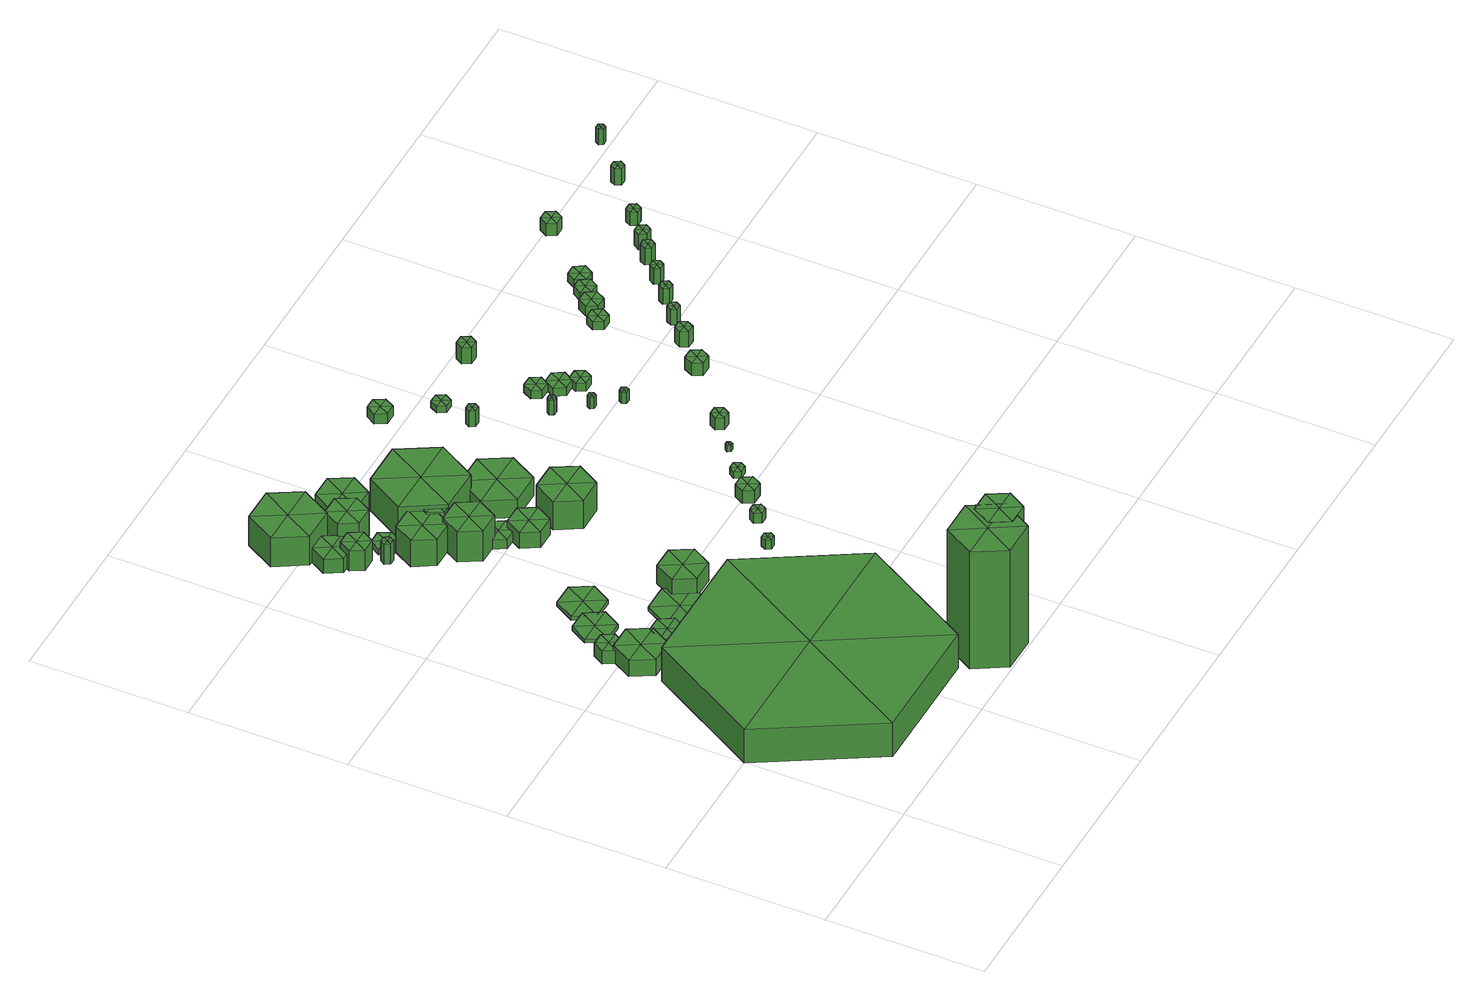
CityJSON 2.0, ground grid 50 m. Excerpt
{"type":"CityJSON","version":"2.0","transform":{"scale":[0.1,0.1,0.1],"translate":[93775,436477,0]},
"CityObjects":{
"tree1":{"type":"SolitaryVegetationObject","attributes":{"Point Count":85,"Average Intensity":0,"Average Number of Returns":3.7},"geometry":[{"type":"MultiSurface","lod":"1","boundaries":[[[0,1,2]],[[0,2,3]],[[0,3,4]],[[0,4,5]],[[0,5,6]],[[0,6,1]],[[1,7,8,2]],[[2,8,9,3]],[[3,9,10,4]],[[4,10,11,5]],[[5,11,12,6]],[[6,12,7,1]],[[13,8,7]],[[13,9,8]],[[13,10,9]],[[13,11,10]],[[13,12,11]],[[13,7,12]]]}]},
"tree2":{"type":"SolitaryVegetationObject","attributes":{"Point Count":5511,"Average Intensity":0,"Average Number of Returns":3.99},"geometry":[{"type":"MultiSurface","lod":"1","boundaries":[[[14,15,16]],[[14,16,17]],[[14,17,18]],[[14,18,19]],[[14,19,20]],[[14,20,15]],[[15,21,22,16]],[[16,22,23,17]],[[17,23,24,18]],[[18,24,25,19]],[[19,25,26,20]],[[20,26,21,15]],[[27,22,21]],[[27,23,22]],[[27,24,23]],[[27,25,24]],[[27,26,25]],[[27,21,26]]]}]},
"tree3":{"type":"SolitaryVegetationObject","attributes":{"Point Count":1804,"Average Intensity":0,"Average Number of Returns":3.88},"geometry":[{"type":"MultiSurface","lod":"1","boundaries":[[[28,29,30]],[[28,30,31]],[[28,31,32]],[[28,32,33]],[[28,33,34]],[[28,34,29]],[[29,35,36,30]],[[30,36,37,31]],[[31,37,38,32]],[[32,38,39,33]],[[33,39,40,34]],[[34,40,35,29]],[[41,36,35]],[[41,37,36]],[[41,38,37]],[[41,39,38]],[[41,40,39]],[[41,35,40]]]}]},
"tree4":{"type":"SolitaryVegetationObject","attributes":{"Point Count":22285,"Average Intensity":0,"Average Number of Returns":1.75},"geometry":[{"type":"MultiSurface","lod":"1","boundaries":[[[42,43,44]],[[42,44,45]],[[42,45,46]],[[42,46,47]],[[42,47,48]],[[42,48,43]],[[43,49,50,44]],[[44,50,51,45]],[[45,51,52,46]],[[46,52,53,47]],[[47,53,54,48]],[[48,54,49,43]],[[55,50,49]],[[55,51,50]],[[55,52,51]],[[55,53,52]],[[55,54,53]],[[55,49,54]]]}]},
"tree5":{"type":"SolitaryVegetationObject","attributes":{"Point Count":2658,"Average Intensity":0,"Average Number of Returns":3.92},"geometry":[{"type":"MultiSurface","lod":"1","boundaries":[[[56,57,58]],[[56,58,59]],[[56,59,60]],[[56,60,61]],[[56,61,62]],[[56,62,57]],[[57,63,64,58]],[[58,64,65,59]],[[59,65,66,60]],[[60,66,67,61]],[[61,67,68,62]],[[62,68,63,57]],[[69,64,63]],[[69,65,64]],[[69,66,65]],[[69,67,66]],[[69,68,67]],[[69,63,68]]]}]},
"tree6":{"type":"SolitaryVegetationObject","attributes":{"Point Count":218,"Average Intensity":0,"Average Number of Returns":2.2},"geometry":[{"type":"MultiSurface","lod":"1","boundaries":[[[70,71,72]],[[70,72,73]],[[70,73,74]],[[70,74,75]],[[70,75,76]],[[70,76,71]],[[71,77,78,72]],[[72,78,79,73]],[[73,79,80,74]],[[74,80,81,75]],[[75,81,82,76]],[[76,82,77,71]],[[83,78,77]],[[83,79,78]],[[83,80,79]],[[83,81,80]],[[83,82,81]],[[83,77,82]]]}]},
"tree7":{"type":"SolitaryVegetationObject","attributes":{"Point Count":2174,"Average Intensity":0,"Average Number of Returns":4.18},"geometry":[{"type":"MultiSurface","lod":"1","boundaries":[[[84,85,86]],[[84,86,87]],[[84,87,88]],[[84,88,89]],[[84,89,90]],[[84,90,85]],[[85,91,92,86]],[[86,92,93,87]],[[87,93,94,88]],[[88,94,95,89]],[[89,95,96,90]],[[90,96,91,85]],[[97,92,91]],[[97,93,92]],[[97,94,93]],[[97,95,94]],[[97,96,95]],[[97,91,96]]]}]},
"tree8":{"type":"SolitaryVegetationObject","attributes":{"Point Count":206,"Average Intensity":0,"Average Number of Returns":2.06},"geometry":[{"type":"MultiSurface","lod":"1","boundaries":[[[98,99,100]],[[98,100,101]],[[98,101,102]],[[98,102,103]],[[98,103,104]],[[98,104,99]],[[99,105,106,100]],[[100,106,107,101]],[[101,107,108,102]],[[102,108,109,103]],[[103,109,110,104]],[[104,110,105,99]],[[111,106,105]],[[111,107,106]],[[111,108,107]],[[111,109,108]],[[111,110,109]],[[111,105,110]]]}]},
"tree9":{"type":"SolitaryVegetationObject","attributes":{"Point Count":9827,"Average Intensity":0,"Average Number of Returns":1.78},"geometry":[{"type":"MultiSurface","lod":"1","boundaries":[[[112,113,114]],[[112,114,115]],[[112,115,116]],[[112,116,117]],[[112,117,118]],[[112,118,113]],[[113,119,120,114]],[[114,120,121,115]],[[115,121,122,116]],[[116,122,123,117]],[[117,123,124,118]],[[118,124,119,113]],[[125,120,119]],[[125,121,120]],[[125,122,121]],[[125,123,122]],[[125,124,123]],[[125,119,124]]]}]},
"tree10":{"type":"SolitaryVegetationObject","attributes":{"Point Count":254,"Average Intensity":0,"Average Number of Returns":2.3},"geometry":[{"type":"MultiSurface","lod":"1","boundaries":[[[126,127,128]],[[126,128,129]],[[126,129,130]],[[126,130,131]],[[126,131,132]],[[126,132,127]],[[127,133,134,128]],[[128,134,135,129]],[[129,135,136,130]],[[130,136,137,131]],[[131,137,138,132]],[[132,138,133,127]],[[139,134,133]],[[139,135,134]],[[139,136,135]],[[139,137,136]],[[139,138,137]],[[139,133,138]]]}]},
"tree11":{"type":"SolitaryVegetationObject","attributes":{"Point Count":772,"Average Intensity":0,"Average Number of Returns":3.84},"geometry":[{"type":"MultiSurface","lod":"1","boundaries":[[[140,141,142]],[[140,142,143]],[[140,143,144]],[[140,144,145]],[[140,145,146]],[[140,146,141]],[[141,147,148,142]],[[142,148,149,143]],[[143,149,150,144]],[[144,150,151,145]],[[145,151,152,146]],[[146,152,147,141]],[[153,148,147]],[[153,149,148]],[[153,150,149]],[[153,151,150]],[[153,152,151]],[[153,147,152]]]}]},
"tree12":{"type":"SolitaryVegetationObject","attributes":{"Point Count":1220,"Average Intensity":0,"Average Number of Returns":4.44},"geometry":[{"type":"MultiSurface","lod":"1","boundaries":[[[154,155,156]],[[154,156,157]],[[154,157,158]],[[154,158,159]],[[154,159,160]],[[154,160,155]],[[155,161,162,156]],[[156,162,163,157]],[[157,163,164,158]],[[158,164,165,159]],[[159,165,166,160]],[[160,166,161,155]],[[167,162,161]],[[167,163,162]],[[167,164,163]],[[167,165,164]],[[167,166,165]],[[167,161,166]]]}]},
"tree13":{"type":"SolitaryVegetationObject","attributes":{"Point Count":607,"Average Intensity":0,"Average Number of Returns":4.05},"geometry":[{"type":"MultiSurface","lod":"1","boundaries":[[[168,169,170]],[[168,170,171]],[[168,171,172]],[[168,172,173]],[[168,173,174]],[[168,174,169]],[[169,175,176,170]],[[170,176,177,171]],[[171,177,178,172]],[[172,178,179,173]],[[173,179,180,174]],[[174,180,175,169]],[[181,176,175]],[[181,177,176]],[[181,178,177]],[[181,179,178]],[[181,180,179]],[[181,175,180]]]}]},
"tree14":{"type":"SolitaryVegetationObject","attributes":{"Point Count":218,"Average Intensity":0,"Average Number of Returns":3.72},"geometry":[{"type":"MultiSurface","lod":"1","boundaries":[[[182,183,184]],[[182,184,185]],[[182,185,186]],[[182,186,187]],[[182,187,188]],[[182,188,183]],[[183,189,190,184]],[[184,190,191,185]],[[185,191,192,186]],[[186,192,193,187]],[[187,193,194,188]],[[188,194,189,183]],[[195,190,189]],[[195,191,190]],[[195,192,191]],[[195,193,192]],[[195,194,193]],[[195,189,194]]]}]},
"tree15":{"type":"SolitaryVegetationObject","attributes":{"Point Count":5534,"Average Intensity":0,"Average Number of Returns":1.68},"geometry":[{"type":"MultiSurface","lod":"1","boundaries":[[[196,197,198]],[[196,198,199]],[[196,199,200]],[[196,200,201]],[[196,201,202]],[[196,202,197]],[[197,203,204,198]],[[198,204,205,199]],[[199,205,206,200]],[[200,206,207,201]],[[201,207,208,202]],[[202,208,203,197]],[[209,204,203]],[[209,205,204]],[[209,206,205]],[[209,207,206]],[[209,208,207]],[[209,203,208]]]}]},
"tree16":{"type":"SolitaryVegetationObject","attributes":{"Point Count":8214,"Average Intensity":0,"Average Number of Returns":3.89},"geometry":[{"type":"MultiSurface","lod":"1","boundaries":[[[210,211,212]],[[210,212,213]],[[210,213,214]],[[210,214,215]],[[210,215,216]],[[210,216,211]],[[211,217,218,212]],[[212,218,219,213]],[[213,219,220,214]],[[214,220,221,215]],[[215,221,222,216]],[[216,222,217,211]],[[223,218,217]],[[223,219,218]],[[223,220,219]],[[223,221,220]],[[223,222,221]],[[223,217,222]]]}]},
"tree17":{"type":"SolitaryVegetationObject","attributes":{"Point Count":1676,"Average Intensity":0,"Average Number of Returns":3.91},"geometry":[{"type":"MultiSurface","lod":"1","boundaries":[[[224,225,226]],[[224,226,227]],[[224,227,228]],[[224,228,229]],[[224,229,230]],[[224,230,225]],[[225,231,232,226]],[[226,232,233,227]],[[227,233,234,228]],[[228,234,235,229]],[[229,235,236,230]],[[230,236,231,225]],[[237,232,231]],[[237,233,232]],[[237,234,233]],[[237,235,234]],[[237,236,235]],[[237,231,236]]]}]},
"tree18":{"type":"SolitaryVegetationObject","attributes":{"Point Count":4605,"Average Intensity":0,"Average Number of Returns":3.43},"geometry":[{"type":"MultiSurface","lod":"1","boundaries":[[[238,239,240]],[[238,240,241]],[[238,241,242]],[[238,242,243]],[[238,243,244]],[[238,244,239]],[[239,245,246,240]],[[240,246,247,241]],[[241,247,248,242]],[[242,248,249,243]],[[243,249,250,244]],[[244,250,245,239]],[[251,246,245]],[[251,247,246]],[[251,248,247]],[[251,249,248]],[[251,250,249]],[[251,245,250]]]}]},
"tree19":{"type":"SolitaryVegetationObject","attributes":{"Point Count":2339,"Average Intensity":0,"Average Number of Returns":4.23},"geometry":[{"type":"MultiSurface","lod":"1","boundaries":[[[252,253,254]],[[252,254,255]],[[252,255,256]],[[252,256,257]],[[252,257,258]],[[252,258,253]],[[253,259,260,254]],[[254,260,261,255]],[[255,261,262,256]],[[256,262,263,257]],[[257,263,264,258]],[[258,264,259,253]],[[265,260,259]],[[265,261,260]],[[265,262,261]],[[265,263,262]],[[265,264,263]],[[265,259,264]]]}]},
"tree20":{"type":"SolitaryVegetationObject","attributes":{"Point Count":315,"Average Intensity":0,"Average Number of Returns":3.25},"geometry":[{"type":"MultiSurface","lod":"1","boundaries":[[[266,267,268]],[[266,268,269]],[[266,269,270]],[[266,270,271]],[[266,271,272]],[[266,272,267]],[[267,273,274,268]],[[268,274,275,269]],[[269,275,276,270]],[[270,276,277,271]],[[271,277,278,272]],[[272,278,273,267]],[[279,274,273]],[[279,275,274]],[[279,276,275]],[[279,277,276]],[[279,278,277]],[[279,273,278]]]}]},
"tree21":{"type":"SolitaryVegetationObject","attributes":{"Point Count":2457,"Average Intensity":0,"Average Number of Returns":3.6},"geometry":[{"type":"MultiSurface","lod":"1","boundaries":[[[280,281,282]],[[280,282,283]],[[280,283,284]],[[280,284,285]],[[280,285,286]],[[280,286,281]],[[281,287,288,282]],[[282,288,289,283]],[[283,289,290,284]],[[284,290,291,285]],[[285,291,292,286]],[[286,292,287,281]],[[293,288,287]],[[293,289,288]],[[293,290,289]],[[293,291,290]],[[293,292,291]],[[293,287,292]]]}]},
"tree22":{"type":"SolitaryVegetationObject","attributes":{"Point Count":3279,"Average Intensity":0,"Average Number of Returns":3.9},"geometry":[{"type":"MultiSurface","lod":"1","boundaries":[[[294,295,296]],[[294,296,297]],[[294,297,298]],[[294,298,299]],[[294,299,300]],[[294,300,295]],[[295,301,302,296]],[[296,302,303,297]],[[297,303,304,298]],[[298,304,305,299]],[[299,305,306,300]],[[300,306,301,295]],[[307,302,301]],[[307,303,302]],[[307,304,303]],[[307,305,304]],[[307,306,305]],[[307,301,306]]]}]},
"tree23":{"type":"SolitaryVegetationObject","attributes":{"Point Count":455,"Average Intensity":0,"Average Number of Returns":3.24},"geometry":[{"type":"MultiSurface","lod":"1","boundaries":[[[308,309,310]],[[308,310,311]],[[308,311,312]],[[308,312,313]],[[308,313,314]],[[308,314,309]],[[309,315,316,310]],[[310,316,317,311]],[[311,317,318,312]],[[312,318,319,313]],[[313,319,320,314]],[[314,320,315,309]],[[321,316,315]],[[321,317,316]],[[321,318,317]],[[321,319,318]],[[321,320,319]],[[321,315,320]]]}]},
"tree24":{"type":"SolitaryVegetationObject","attributes":{"Point Count":807,"Average Intensity":0,"Average Number of Returns":3.63},"geometry":[{"type":"MultiSurface","lod":"1","boundaries":[[[322,323,324]],[[322,324,325]],[[322,325,326]],[[322,326,327]],[[322,327,328]],[[322,328,323]],[[323,329,330,324]],[[324,330,331,325]],[[325,331,332,326]],[[326,332,333,327]],[[327,333,334,328]],[[328,334,329,323]],[[335,330,329]],[[335,331,330]],[[335,332,331]],[[335,333,332]],[[335,334,333]],[[335,329,334]]]}]},
"tree25":{"type":"SolitaryVegetationObject","attributes":{"Point Count":1053,"Average Intensity":0,"Average Number of Returns":3.7},"geometry":[{"type":"MultiSurface","lod":"1","boundaries":[[[336,337,338]],[[336,338,339]],[[336,339,340]],[[336,340,341]],[[336,341,342]],[[336,342,337]],[[337,343,344,338]],[[338,344,345,339]],[[339,345,346,340]],[[340,346,347,341]],[[341,347,348,342]],[[342,348,343,337]],[[349,344,343]],[[349,345,344]],[[349,346,345]],[[349,347,346]],[[349,348,347]],[[349,343,348]]]}]},
"tree26":{"type":"SolitaryVegetationObject","attributes":{"Point Count":3315,"Average Intensity":0,"Average Number of Returns":4.12},"geometry":[{"type":"MultiSurface","lod":"1","boundaries":[[[350,351,352]],[[350,352,353]],[[350,353,354]],[[350,354,355]],[[350,355,356]],[[350,356,351]],[[351,357,358,352]],[[352,358,359,353]],[[353,359,360,354]],[[354,360,361,355]],[[355,361,362,356]],[[356,362,357,351]],[[363,358,357]],[[363,359,358]],[[363,360,359]],[[363,361,360]],[[363,362,361]],[[363,357,362]]]}]},
"tree27":{"type":"SolitaryVegetationObject","attributes":{"Point Count":189,"Average Intensity":0,"Average Number of Returns":3.59},"geometry":[{"type":"MultiSurface","lod":"1","boundaries":[[[364,365,366]],[[364,366,367]],[[364,367,368]],[[364,368,369]],[[364,369,370]],[[364,370,365]],[[365,371,372,366]],[[366,372,373,367]],[[367,373,374,368]],[[368,374,375,369]],[[369,375,376,370]],[[370,376,371,365]],[[377,372,371]],[[377,373,372]],[[377,374,373]],[[377,375,374]],[[377,376,375]],[[377,371,376]]]}]},
"tree28":{"type":"SolitaryVegetationObject","attributes":{"Point Count":2096,"Average Intensity":0,"Average Number of Returns":3.47},"geometry":[{"type":"MultiSurface","lod":"1","boundaries":[[[378,379,380]],[[378,380,381]],[[378,381,382]],[[378,382,383]],[[378,383,384]],[[378,384,379]],[[379,385,386,380]],[[380,386,387,381]],[[381,387,388,382]],[[382,388,389,383]],[[383,389,390,384]],[[384,390,385,379]],[[391,386,385]],[[391,387,386]],[[391,388,387]],[[391,389,388]],[[391,390,389]],[[391,385,390]]]}]},
"tree29":{"type":"SolitaryVegetationObject","attributes":{"Point Count":6569,"Average Intensity":0,"Average Number of Returns":3.47},"geometry":[{"type":"MultiSurface","lod":"1","boundaries":[[[392,393,394]],[[392,394,395]],[[392,395,396]],[[392,396,397]],[[392,397,398]],[[392,398,393]],[[393,399,400,394]],[[394,400,401,395]],[[395,401,402,396]],[[396,402,403,397]],[[397,403,404,398]],[[398,404,399,393]],[[405,400,399]],[[405,401,400]],[[405,402,401]],[[405,403,402]],[[405,404,403]],[[405,399,404]]]}]},
"tree30":{"type":"SolitaryVegetationObject","attributes":{"Point Count":308,"Average Intensity":0,"Average Number of Returns":3.4},"geometry":[{"type":"MultiSurface","lod":"1","boundaries":[[[406,407,408]],[[406,408,409]],[[406,409,410]],[[406,410,411]],[[406,411,412]],[[406,412,407]],[[407,413,414,408]],[[408,414,415,409]],[[409,415,416,410]],[[410,416,417,411]],[[411,417,418,412]],[[412,418,413,407]],[[419,414,413]],[[419,415,414]],[[419,416,415]],[[419,417,416]],[[419,418,417]],[[419,413,418]]]}]},
"tree31":{"type":"SolitaryVegetationObject","attributes":{"Point Count":9316,"Average Intensity":0,"Average Number of Returns":3.6},"geometry":[{"type":"MultiSurface","lod":"1","boundaries":[[[420,421,422]],[[420,422,423]],[[420,423,424]],[[420,424,425]],[[420,425,426]],[[420,426,421]],[[421,427,428,422]],[[422,428,429,423]],[[423,429,430,424]],[[424,430,431,425]],[[425,431,432,426]],[[426,432,427,421]],[[433,428,427]],[[433,429,428]],[[433,430,429]],[[433,431,430]],[[433,432,431]],[[433,427,432]]]}]},
"tree32":{"type":"SolitaryVegetationObject","attributes":{"Point Count":4013,"Average Intensity":0,"Average Number of Returns":3.54},"geometry":[{"type":"MultiSurface","lod":"1","boundaries":[[[434,435,436]],[[434,436,437]],[[434,437,438]],[[434,438,439]],[[434,439,440]],[[434,440,435]],[[435,441,442,436]],[[436,442,443,437]],[[437,443,444,438]],[[438,444,445,439]],[[439,445,446,440]],[[440,446,441,435]],[[447,442,441]],[[447,443,442]],[[447,444,443]],[[447,445,444]],[[447,446,445]],[[447,441,446]]]}]},
"tree33":{"type":"SolitaryVegetationObject","attributes":{"Point Count":510,"Average Intensity":0,"Average Number of Returns":3.15},"geometry":[{"type":"MultiSurface","lod":"1","boundaries":[[[448,449,450]],[[448,450,451]],[[448,451,452]],[[448,452,453]],[[448,453,454]],[[448,454,449]],[[449,455,456,450]],[[450,456,457,451]],[[451,457,458,452]],[[452,458,459,453]],[[453,459,460,454]],[[454,460,455,449]],[[461,456,455]],[[461,457,456]],[[461,458,457]],[[461,459,458]],[[461,460,459]],[[461,455,460]]]}]},
"tree34":{"type":"SolitaryVegetationObject","attributes":{"Point Count":1464,"Average Intensity":0,"Average Number of Returns":3.76},"geometry":[{"type":"MultiSurface","lod":"1","boundaries":[[[462,463,464]],[[462,464,465]],[[462,465,466]],[[462,466,467]],[[462,467,468]],[[462,468,463]],[[463,469,470,464]],[[464,470,471,465]],[[465,471,472,466]],[[466,472,473,467]],[[467,473,474,468]],[[468,474,469,463]],[[475,470,469]],[[475,471,470]],[[475,472,471]],[[475,473,472]],[[475,474,473]],[[475,469,474]]]}]},
"tree35":{"type":"SolitaryVegetationObject","attributes":{"Point Count":539,"Average Intensity":0,"Average Number of Returns":3.39},"geometry":[{"type":"MultiSurface","lod":"1","boundaries":[[[476,477,478]],[[476,478,479]],[[476,479,480]],[[476,480,481]],[[476,481,482]],[[476,482,477]],[[477,483,484,478]],[[478,484,485,479]],[[479,485,486,480]],[[480,486,487,481]],[[481,487,488,482]],[[482,488,483,477]],[[489,484,483]],[[489,485,484]],[[489,486,485]],[[489,487,486]],[[489,488,487]],[[489,483,488]]]}]},
"tree36":{"type":"SolitaryVegetationObject","attributes":{"Point Count":164,"Average Intensity":0,"Average Number of Returns":1.69},"geometry":[{"type":"MultiSurface","lod":"1","boundaries":[[[490,491,492]],[[490,492,493]],[[490,493,494]],[[490,494,495]],[[490,495,496]],[[490,496,491]],[[491,497,498,492]],[[492,498,499,493]],[[493,499,500,494]],[[494,500,501,495]],[[495,501,502,496]],[[496,502,497,491]],[[503,498,497]],[[503,499,498]],[[503,500,499]],[[503,501,500]],[[503,502,501]],[[503,497,502]]]}]},
"tree37":{"type":"SolitaryVegetationObject","attributes":{"Point Count":183,"Average Intensity":0,"Average Number of Returns":4.05},"geometry":[{"type":"MultiSurface","lod":"1","boundaries":[[[504,505,506]],[[504,506,507]],[[504,507,508]],[[504,508,509]],[[504,509,510]],[[504,510,505]],[[505,511,512,506]],[[506,512,513,507]],[[507,513,514,508]],[[508,514,515,509]],[[509,515,516,510]],[[510,516,511,505]],[[517,512,511]],[[517,513,512]],[[517,514,513]],[[517,515,514]],[[517,516,515]],[[517,511,516]]]}]},
"tree38":{"type":"SolitaryVegetationObject","attributes":{"Point Count":120,"Average Intensity":0,"Average Number of Returns":2.96},"geometry":[{"type":"MultiSurface","lod":"1","boundaries":[[[518,519,520]],[[518,520,521]],[[518,521,522]],[[518,522,523]],[[518,523,524]],[[518,524,519]],[[519,525,526,520]],[[520,526,527,521]],[[521,527,528,522]],[[522,528,529,523]],[[523,529,530,524]],[[524,530,525,519]],[[531,526,525]],[[531,527,526]],[[531,528,527]],[[531,529,528]],[[531,530,529]],[[531,525,530]]]}]},
"tree39":{"type":"SolitaryVegetationObject","attributes":{"Point Count":138,"Average Intensity":0,"Average Number of Returns":1.6},"geometry":[{"type":"MultiSurface","lod":"1","boundaries":[[[532,533,534]],[[532,534,535]],[[532,535,536]],[[532,536,537]],[[532,537,538]],[[532,538,533]],[[533,539,540,534]],[[534,540,541,535]],[[535,541,542,536]],[[536,542,543,537]],[[537,543,544,538]],[[538,544,539,533]],[[545,540,539]],[[545,541,540]],[[545,542,541]],[[545,543,542]],[[545,544,543]],[[545,539,544]]]}]},
"tree40":{"type":"SolitaryVegetationObject","attributes":{"Point Count":81,"Average Intensity":0,"Average Number of Returns":3.85},"geometry":[{"type":"MultiSurface","lod":"1","boundaries":[[[546,547,548]],[[546,548,549]],[[546,549,550]],[[546,550,551]],[[546,551,552]],[[546,552,547]],[[547,553,554,548]],[[548,554,555,549]],[[549,555,556,550]],[[550,556,557,551]],[[551,557,558,552]],[[552,558,553,547]],[[559,554,553]],[[559,555,554]],[[559,556,555]],[[559,557,556]],[[559,558,557]],[[559,553,558]]]}]},
"tree41":{"type":"SolitaryVegetationObject","attributes":{"Point Count":1131,"Average Intensity":0,"Average Number of Returns":4},"geometry":[{"type":"MultiSurface","lod":"1","boundaries":[[[560,561,562]],[[560,562,563]],[[560,563,564]],[[560,564,565]],[[560,565,566]],[[560,566,561]],[[561,567,568,562]],[[562,568,569,563]],[[563,569,570,564]],[[564,570,571,565]],[[565,571,572,566]],[[566,572,567,561]],[[573,568,567]],[[573,569,568]],[[573,570,569]],[[573,571,570]],[[573,572,571]],[[573,567,572]]]}]},
"tree42":{"type":"SolitaryVegetationObject","attributes":{"Point Count":144,"Average Intensity":0,"Average Number of Returns":3.49},"geometry":[{"type":"MultiSurface","lod":"1","boundaries":[[[574,575,576]],[[574,576,577]],[[574,577,578]],[[574,578,579]],[[574,579,580]],[[574,580,575]],[[575,581,582,576]],[[576,582,583,577]],[[577,583,584,578]],[[578,584,585,579]],[[579,585,586,580]],[[580,586,581,575]],[[587,582,581]],[[587,583,582]],[[587,584,583]],[[587,585,584]],[[587,586,585]],[[587,581,586]]]}]},
"tree43":{"type":"SolitaryVegetationObject","attributes":{"Point Count":113,"Average Intensity":0,"Average Number of Returns":1.5},"geometry":[{"type":"MultiSurface","lod":"1","boundaries":[[[588,589,590]],[[588,590,591]],[[588,591,592]],[[588,592,593]],[[588,593,594]],[[588,594,589]],[[589,595,596,590]],[[590,596,597,591]],[[591,597,598,592]],[[592,598,599,593]],[[593,599,600,594]],[[594,600,595,589]],[[601,596,595]],[[601,597,596]],[[601,598,597]],[[601,599,598]],[[601,600,599]],[[601,595,600]]]}]},
"tree44":{"type":"SolitaryVegetationObject","attributes":{"Point Count":232,"Average Intensity":0,"Average Number of Returns":3.31},"geometry":[{"type":"MultiSurface","lod":"1","boundaries":[[[602,603,604]],[[602,604,605]],[[602,605,606]],[[602,606,607]],[[602,607,608]],[[602,608,603]],[[603,609,610,604]],[[604,610,611,605]],[[605,611,612,606]],[[606,612,613,607]],[[607,613,614,608]],[[608,614,609,603]],[[615,610,609]],[[615,611,610]],[[615,612,611]],[[615,613,612]],[[615,614,613]],[[615,609,614]]]}]},
"tree45":{"type":"SolitaryVegetationObject","attributes":{"Point Count":139,"Average Intensity":0,"Average Number of Returns":1.6},"geometry":[{"type":"MultiSurface","lod":"1","boundaries":[[[616,617,618]],[[616,618,619]],[[616,619,620]],[[616,620,621]],[[616,621,622]],[[616,622,617]],[[617,623,624,618]],[[618,624,625,619]],[[619,625,626,620]],[[620,626,627,621]],[[621,627,628,622]],[[622,628,623,617]],[[629,624,623]],[[629,625,624]],[[629,626,625]],[[629,627,626]],[[629,628,627]],[[629,623,628]]]}]},
"tree46":{"type":"SolitaryVegetationObject","attributes":{"Point Count":128,"Average Intensity":0,"Average Number of Returns":1.74},"geometry":[{"type":"MultiSurface","lod":"1","boundaries":[[[630,631,632]],[[630,632,633]],[[630,633,634]],[[630,634,635]],[[630,635,636]],[[630,636,631]],[[631,637,638,632]],[[632,638,639,633]],[[633,639,640,634]],[[634,640,641,635]],[[635,641,642,636]],[[636,642,637,631]],[[643,638,637]],[[643,639,638]],[[643,640,639]],[[643,641,640]],[[643,642,641]],[[643,637,642]]]}]},
"tree47":{"type":"SolitaryVegetationObject","attributes":{"Point Count":183,"Average Intensity":0,"Average Number of Returns":1.64},"geometry":[{"type":"MultiSurface","lod":"1","boundaries":[[[644,645,646]],[[644,646,647]],[[644,647,648]],[[644,648,649]],[[644,649,650]],[[644,650,645]],[[645,651,652,646]],[[646,652,653,647]],[[647,653,654,648]],[[648,654,655,649]],[[649,655,656,650]],[[650,656,651,645]],[[657,652,651]],[[657,653,652]],[[657,654,653]],[[657,655,654]],[[657,656,655]],[[657,651,656]]]}]},
"tree48":{"type":"SolitaryVegetationObject","attributes":{"Point Count":1126,"Average Intensity":0,"Average Number of Returns":3.92},"geometry":[{"type":"MultiSurface","lod":"1","boundaries":[[[658,659,660]],[[658,660,661]],[[658,661,662]],[[658,662,663]],[[658,663,664]],[[658,664,659]],[[659,665,666,660]],[[660,666,667,661]],[[661,667,668,662]],[[662,668,669,663]],[[663,669,670,664]],[[664,670,665,659]],[[671,666,665]],[[671,667,666]],[[671,668,667]],[[671,669,668]],[[671,670,669]],[[671,665,670]]]}]},
"tree49":{"type":"SolitaryVegetationObject","attributes":{"Point Count":660,"Average Intensity":0,"Average Number of Returns":3.65},"geometry":[{"type":"MultiSurface","lod":"1","boundaries":[[[672,673,674]],[[672,674,675]],[[672,675,676]],[[672,676,677]],[[672,677,678]],[[672,678,673]],[[673,679,680,674]],[[674,680,681,675]],[[675,681,682,676]],[[676,682,683,677]],[[677,683,684,678]],[[678,684,679,673]],[[685,680,679]],[[685,681,680]],[[685,682,681]],[[685,683,682]],[[685,684,683]],[[685,679,684]]]}]},
"tree50":{"type":"SolitaryVegetationObject","attributes":{"Point Count":141,"Average Intensity":0,"Average Number of Returns":2.04},"geometry":[{"type":"MultiSurface","lod":"1","boundaries":[[[686,687,688]],[[686,688,689]],[[686,689,690]],[[686,690,691]],[[686,691,692]],[[686,692,687]],[[687,693,694,688]],[[688,694,695,689]],[[689,695,696,690]],[[690,696,697,691]],[[691,697,698,692]],[[692,698,693,687]],[[699,694,693]],[[699,695,694]],[[699,696,695]],[[699,697,696]],[[699,698,697]],[[699,693,698]]]}]},
"tree51":{"type":"SolitaryVegetationObject","attributes":{"Point Count":658,"Average Intensity":0,"Average Number of Returns":3.66},"geometry":[{"type":"MultiSurface","lod":"1","boundaries":[[[700,701,702]],[[700,702,703]],[[700,703,704]],[[700,704,705]],[[700,705,706]],[[700,706,701]],[[701,707,708,702]],[[702,708,709,703]],[[703,709,710,704]],[[704,710,711,705]],[[705,711,712,706]],[[706,712,707,701]],[[713,708,707]],[[713,709,708]],[[713,710,709]],[[713,711,710]],[[713,712,711]],[[713,707,712]]]}]},
"tree52":{"type":"SolitaryVegetationObject","attributes":{"Point Count":149,"Average Intensity":0,"Average Number of Returns":2.07},"geometry":[{"type":"MultiSurface","lod":"1","boundaries":[[[714,715,716]],[[714,716,717]],[[714,717,718]],[[714,718,719]],[[714,719,720]],[[714,720,715]],[[715,721,722,716]],[[716,722,723,717]],[[717,723,724,718]],[[718,724,725,719]],[[719,725,726,720]],[[720,726,721,715]],[[727,722,721]],[[727,723,722]],[[727,724,723]],[[727,725,724]],[[727,726,725]],[[727,721,726]]]}]},
"tree53":{"type":"SolitaryVegetationObject","attributes":{"Point Count":106,"Average Intensity":0,"Average Number of Returns":1.8},"geometry":[{"type":"MultiSurface","lod":"1","boundaries":[[[728,729,730]],[[728,730,731]],[[728,731,732]],[[728,732,733]],[[728,733,734]],[[728,734,729]],[[729,735,736,730]],[[730,736,737,731]],[[731,737,738,732]],[[732,738,739,733]],[[733,739,740,734]],[[734,740,735,729]],[[741,736,735]],[[741,737,736]],[[741,738,737]],[[741,739,738]],[[741,740,739]],[[741,735,740]]]}]},
"tree54":{"type":"SolitaryVegetationObject","attributes":{"Point Count":532,"Average Intensity":0,"Average Number of Returns":3.64},"geometry":[{"type":"MultiSurface","lod":"1","boundaries":[[[742,743,744]],[[742,744,745]],[[742,745,746]],[[742,746,747]],[[742,747,748]],[[742,748,743]],[[743,749,750,744]],[[744,750,751,745]],[[745,751,752,746]],[[746,752,753,747]],[[747,753,754,748]],[[748,754,749,743]],[[755,750,749]],[[755,751,750]],[[755,752,751]],[[755,753,752]],[[755,754,753]],[[755,749,754]]]}]},
"tree55":{"type":"SolitaryVegetationObject","attributes":{"Point Count":117,"Average Intensity":0,"Average Number of Returns":1.76},"geometry":[{"type":"MultiSurface","lod":"1","boundaries":[[[756,757,758]],[[756,758,759]],[[756,759,760]],[[756,760,761]],[[756,761,762]],[[756,762,757]],[[757,763,764,758]],[[758,764,765,759]],[[759,765,766,760]],[[760,766,767,761]],[[761,767,768,762]],[[762,768,763,757]],[[769,764,763]],[[769,765,764]],[[769,766,765]],[[769,767,766]],[[769,768,767]],[[769,763,768]]]}]},
"tree56":{"type":"SolitaryVegetationObject","attributes":{"Point Count":395,"Average Intensity":0,"Average Number of Returns":3.79},"geometry":[{"type":"MultiSurface","lod":"1","boundaries":[[[770,771,772]],[[770,772,773]],[[770,773,774]],[[770,774,775]],[[770,775,776]],[[770,776,771]],[[771,777,778,772]],[[772,778,779,773]],[[773,779,780,774]],[[774,780,781,775]],[[775,781,782,776]],[[776,782,777,771]],[[783,778,777]],[[783,779,778]],[[783,780,779]],[[783,781,780]],[[783,782,781]],[[783,777,782]]]}]},
"tree57":{"type":"SolitaryVegetationObject","attributes":{"Point Count":253,"Average Intensity":0,"Average Number of Returns":3.93},"geometry":[{"type":"MultiSurface","lod":"1","boundaries":[[[784,785,786]],[[784,786,787]],[[784,787,788]],[[784,788,789]],[[784,789,790]],[[784,790,785]],[[785,791,792,786]],[[786,792,793,787]],[[787,793,794,788]],[[788,794,795,789]],[[789,795,796,790]],[[790,796,791,785]],[[797,792,791]],[[797,793,792]],[[797,794,793]],[[797,795,794]],[[797,796,795]],[[797,791,796]]]}]},
"tree58":{"type":"SolitaryVegetationObject","attributes":{"Point Count":285,"Average Intensity":0,"Average Number of Returns":4.12},"geometry":[{"type":"MultiSurface","lod":"1","boundaries":[[[798,799,800]],[[798,800,801]],[[798,801,802]],[[798,802,803]],[[798,803,804]],[[798,804,799]],[[799,805,806,800]],[[800,806,807,801]],[[801,807,808,802]],[[802,808,809,803]],[[803,809,810,804]],[[804,810,805,799]],[[811,806,805]],[[811,807,806]],[[811,808,807]],[[811,809,808]],[[811,810,809]],[[811,805,810]]]}]},
"tree59":{"type":"SolitaryVegetationObject","attributes":{"Point Count":346,"Average Intensity":0,"Average Number of Returns":3.49},"geometry":[{"type":"MultiSurface","lod":"1","boundaries":[[[812,813,814]],[[812,814,815]],[[812,815,816]],[[812,816,817]],[[812,817,818]],[[812,818,813]],[[813,819,820,814]],[[814,820,821,815]],[[815,821,822,816]],[[816,822,823,817]],[[817,823,824,818]],[[818,824,819,813]],[[825,820,819]],[[825,821,820]],[[825,822,821]],[[825,823,822]],[[825,824,823]],[[825,819,824]]]}]},
"tree60":{"type":"SolitaryVegetationObject","attributes":{"Point Count":293,"Average Intensity":0,"Average Number of Returns":3.97},"geometry":[{"type":"MultiSurface","lod":"1","boundaries":[[[826,827,828]],[[826,828,829]],[[826,829,830]],[[826,830,831]],[[826,831,832]],[[826,832,827]],[[827,833,834,828]],[[828,834,835,829]],[[829,835,836,830]],[[830,836,837,831]],[[831,837,838,832]],[[832,838,833,827]],[[839,834,833]],[[839,835,834]],[[839,836,835]],[[839,837,836]],[[839,838,837]],[[839,833,838]]]}]},
"tree61":{"type":"SolitaryVegetationObject","attributes":{"Point Count":428,"Average Intensity":0,"Average Number of Returns":4.29},"geometry":[{"type":"MultiSurface","lod":"1","boundaries":[[[840,841,842]],[[840,842,843]],[[840,843,844]],[[840,844,845]],[[840,845,846]],[[840,846,841]],[[841,847,848,842]],[[842,848,849,843]],[[843,849,850,844]],[[844,850,851,845]],[[845,851,852,846]],[[846,852,847,841]],[[853,848,847]],[[853,849,848]],[[853,850,849]],[[853,851,850]],[[853,852,851]],[[853,847,852]]]}]},
"tree62":{"type":"SolitaryVegetationObject","attributes":{"Point Count":192,"Average Intensity":0,"Average Number of Returns":3.76},"geometry":[{"type":"MultiSurface","lod":"1","boundaries":[[[854,855,856]],[[854,856,857]],[[854,857,858]],[[854,858,859]],[[854,859,860]],[[854,860,855]],[[855,861,862,856]],[[856,862,863,857]],[[857,863,864,858]],[[858,864,865,859]],[[859,865,866,860]],[[860,866,861,855]],[[867,862,861]],[[867,863,862]],[[867,864,863]],[[867,865,864]],[[867,866,865]],[[867,861,866]]]}]}
},
"vertices":[
[257,650,0],[245,650,0],[251,660,0],[263,660,0],[269,650,0],[263,639,0],[251,639,0],[245,650,18],[251,660,18],[263,660,18],[269,650,18],[263,639,18],[251,639,18],[257,650,18],
[265,955,0],[187,955,0],[226,1022,0],[304,1022,0],[343,955,0],[304,888,0],[226,888,0],[187,955,60],[226,1022,60],[304,1022,60],[343,955,60],[304,888,60],[226,888,60],[265,955,60],
[243,1045,0],[203,1045,0],[223,1080,0],[264,1080,0],[284,1045,0],[264,1010,0],[223,1010,0],[203,1045,49],[223,1080,49],[264,1080,49],[284,1045,49],[264,1010,49],[223,1010,49],[243,1045,49],
[420,500,0],[1,500,0],[211,863,0],[630,863,0],[839,500,0],[630,137,0],[211,137,0],[1,500,126],[211,863,126],[630,863,126],[839,500,126],[630,137,126],[211,137,126],[420,500,126],
[358,918,0],[309,918,0],[334,961,0],[383,961,0],[408,918,0],[383,876,0],[334,876,0],[309,918,60],[334,961,60],[383,961,60],[408,918,60],[383,876,60],[334,876,60],[358,918,60],
[326,1129,0],[261,1129,0],[294,1185,0],[359,1185,0],[392,1129,0],[359,1072,0],[294,1072,0],[261,1129,14],[294,1185,14],[359,1185,14],[392,1129,14],[359,1072,14],[294,1072,14],[326,1129,14],
[534,557,0],[500,557,0],[517,587,0],[551,587,0],[568,557,0],[551,528,0],[517,528,0],[500,557,61],[517,587,61],[551,587,61],[568,557,61],[551,528,61],[517,528,61],[534,557,61],
[404,1206,0],[331,1206,0],[368,1269,0],[440,1269,0],[477,1206,0],[440,1143,0],[368,1143,0],[331,1206,14],[368,1269,14],[440,1269,14],[477,1206,14],[440,1143,14],[368,1143,14],[404,1206,14],
[756,106,0],[641,106,0],[698,206,0],[813,206,0],[871,106,0],[813,7,0],[698,7,0],[641,106,439],[698,206,439],[813,206,439],[871,106,439],[813,7,439],[698,7,439],[756,106,439],
[509,953,0],[420,953,0],[464,1030,0],[553,1030,0],[597,953,0],[553,876,0],[464,876,0],[420,953,13],[464,1030,13],[553,1030,13],[597,953,13],[553,876,13],[464,876,13],[509,953,13],
[608,632,0],[584,632,0],[596,653,0],[621,653,0],[633,632,0],[621,610,0],[596,610,0],[584,632,44],[596,653,44],[621,653,44],[633,632,44],[621,610,44],[596,610,44],[608,632,44],
[260,1922,0],[202,1922,0],[231,1972,0],[289,1972,0],[318,1922,0],[289,1871,0],[231,1871,0],[202,1922,53],[231,1972,53],[289,1972,53],[318,1922,53],[289,1871,53],[231,1871,53],[260,1922,53],
[289,1860,0],[243,1860,0],[266,1900,0],[312,1900,0],[335,1860,0],[312,1821,0],[266,1821,0],[243,1860,75],[266,1900,75],[312,1900,75],[335,1860,75],[312,1821,75],[266,1821,75],[289,1860,75],
[331,1784,0],[313,1784,0],[322,1800,0],[340,1800,0],[349,1784,0],[340,1768,0],[322,1768,0],[313,1784,75],[322,1800,75],[340,1800,75],[349,1784,75],[340,1768,75],[322,1768,75],[331,1784,75],
[846,115,0],[777,115,0],[811,176,0],[881,176,0],[916,115,0],[881,55,0],[811,55,0],[777,115,440],[811,176,440],[881,176,440],[916,115,440],[881,55,440],[811,55,440],[846,115,440],
[272,2067,0],[162,2067,0],[217,2163,0],[328,2163,0],[383,2067,0],[328,1971,0],[217,1971,0],[162,2067,108],[217,2163,108],[328,2163,108],[383,2067,108],[328,1971,108],[217,1971,108],[272,2067,108],
[691,703,0],[653,703,0],[672,736,0],[710,736,0],[729,703,0],[710,670,0],[672,670,0],[653,703,44],[672,736,44],[710,736,44],[729,703,44],[710,670,44],[672,670,44],[691,703,44],
[616,995,0],[543,995,0],[579,1059,0],[653,1059,0],[689,995,0],[653,932,0],[579,932,0],[543,995,67],[579,1059,67],[653,1059,67],[689,995,67],[653,932,67],[579,932,67],[616,995,67],
[410,1712,0],[336,1712,0],[373,1777,0],[447,1777,0],[485,1712,0],[447,1648,0],[373,1648,0],[336,1712,99],[373,1777,99],[447,1777,99],[485,1712,99],[447,1648,99],[373,1648,99],[410,1712,99],
[382,1815,0],[341,1815,0],[362,1850,0],[403,1850,0],[423,1815,0],[403,1779,0],[362,1779,0],[341,1815,22],[362,1850,22],[403,1850,22],[423,1815,22],[403,1779,22],[362,1779,22],[382,1815,22],
[370,1930,0],[308,1930,0],[339,1985,0],[402,1985,0],[433,1930,0],[402,1876,0],[339,1876,0],[308,1930,98],[339,1985,98],[402,1985,98],[433,1930,98],[402,1876,98],[339,1876,98],[370,1930,98],
[485,1604,0],[412,1604,0],[448,1667,0],[521,1667,0],[558,1604,0],[521,1540,0],[448,1540,0],[412,1604,113],[448,1667,113],[521,1667,113],[558,1604,113],[521,1540,113],[448,1540,113],[485,1604,113],
[773,781,0],[749,781,0],[761,802,0],[785,802,0],[797,781,0],[785,760,0],[761,760,0],[749,781,27],[761,802,27],[785,802,27],[797,781,27],[785,760,27],[761,760,27],[773,781,27],
[549,1542,0],[503,1542,0],[526,1582,0],[572,1582,0],[595,1542,0],[572,1502,0],[526,1502,0],[503,1542,35],[526,1582,35],[572,1582,35],[595,1542,35],[572,1502,35],[526,1502,35],[549,1542,35],
[508,1722,0],[456,1722,0],[482,1766,0],[534,1766,0],[560,1722,0],[534,1677,0],[482,1677,0],[456,1722,105],[482,1766,105],[534,1766,105],[560,1722,105],[534,1677,105],[482,1677,105],[508,1722,105],
[603,1473,0],[541,1473,0],[572,1526,0],[633,1526,0],[664,1473,0],[633,1420,0],[572,1420,0],[541,1473,58],[572,1526,58],[633,1526,58],[664,1473,58],[633,1420,58],[572,1420,58],[603,1473,58],
[541,1701,0],[518,1701,0],[529,1721,0],[552,1721,0],[564,1701,0],[552,1681,0],[529,1681,0],[518,1701,59],[529,1721,59],[552,1721,59],[564,1701,59],[552,1681,59],[529,1681,59],[541,1701,59],
[458,1988,0],[383,1988,0],[420,2054,0],[496,2054,0],[534,1988,0],[496,1923,0],[420,1923,0],[383,1988,72],[420,2054,72],[496,2054,72],[534,1988,72],[496,1923,72],[420,1923,72],[458,1988,72],
[572,1797,0],[429,1797,0],[501,1921,0],[643,1921,0],[714,1797,0],[643,1674,0],[501,1674,0],[429,1797,118],[501,1921,118],[643,1921,118],[714,1797,118],[643,1674,118],[501,1674,118],[572,1797,118],
[862,849,0],[843,849,0],[852,865,0],[871,865,0],[880,849,0],[871,833,0],[852,833,0],[843,849,34],[852,865,34],[871,865,34],[880,849,34],[871,833,34],[852,833,34],[862,849,34],
[740,1421,0],[654,1421,0],[697,1495,0],[782,1495,0],[825,1421,0],[782,1347,0],[697,1347,0],[654,1421,106],[697,1495,106],[782,1495,106],[825,1421,106],[782,1347,106],[697,1347,106],[740,1421,106],
[709,1625,0],[606,1625,0],[658,1714,0],[761,1714,0],[812,1625,0],[761,1535,0],[658,1535,0],[606,1625,68],[658,1714,68],[761,1714,68],[812,1625,68],[761,1535,68],[658,1535,68],[709,1625,68],
[952,926,0],[929,926,0],[940,945,0],[963,945,0],[974,926,0],[963,906,0],[940,906,0],[929,926,37],[940,945,37],[963,945,37],[974,926,37],[963,906,37],[940,906,37],[952,926,37],
[1026,994,0],[991,994,0],[1008,1024,0],[1043,1024,0],[1060,994,0],[1043,963,0],[1008,963,0],[991,994,46],[1008,1024,46],[1043,1024,46],[1060,994,46],[1043,963,46],[1008,963,46],[1026,994,46],
[1099,1061,0],[1076,1061,0],[1087,1080,0],[1110,1080,0],[1121,1061,0],[1110,1042,0],[1087,1042,0],[1076,1061,25],[1087,1080,25],[1110,1080,25],[1121,1061,25],[1110,1042,25],[1087,1042,25],[1099,1061,25],
[874,2073,0],[837,2073,0],[856,2105,0],[892,2105,0],[910,2073,0],[892,2041,0],[856,2041,0],[837,2073,36],[856,2105,36],[892,2105,36],[910,2073,36],[892,2041,36],[856,2041,36],[874,2073,36],
[962,1827,0],[944,1827,0],[953,1843,0],[972,1843,0],[981,1827,0],[972,1811,0],[953,1811,0],[944,1827,59],[953,1843,59],[972,1843,59],[981,1827,59],[972,1811,59],[953,1811,59],[962,1827,59],
[1180,1128,0],[1169,1128,0],[1175,1137,0],[1185,1137,0],[1190,1128,0],[1185,1119,0],[1175,1119,0],[1169,1128,23],[1175,1137,23],[1185,1137,23],[1190,1128,23],[1185,1119,23],[1175,1119,23],[1180,1128,23],
[985,1936,0],[957,1936,0],[971,1961,0],[1000,1961,0],[1014,1936,0],[1000,1912,0],[971,1912,0],[957,1936,24],[971,1961,24],[1000,1961,24],[1014,1936,24],[1000,1912,24],[971,1912,24],[985,1936,24],
[1103,1647,0],[1089,1647,0],[1096,1658,0],[1110,1658,0],[1117,1647,0],[1110,1635,0],[1096,1635,0],[1089,1647,54],[1096,1658,54],[1110,1658,54],[1117,1647,54],[1110,1635,54],[1096,1635,54],[1103,1647,54],
[1264,1199,0],[1237,1199,0],[1251,1222,0],[1277,1222,0],[1290,1199,0],[1277,1176,0],[1251,1176,0],[1237,1199,44],[1251,1222,44],[1277,1222,44],[1290,1199,44],[1277,1176,44],[1251,1176,44],[1264,1199,44],
[1175,1557,0],[1162,1557,0],[1169,1568,0],[1182,1568,0],[1188,1557,0],[1182,1546,0],[1169,1546,0],[1162,1557,41],[1169,1568,41],[1182,1568,41],[1188,1557,41],[1182,1546,41],[1169,1546,41],[1175,1557,41],
[1161,1725,0],[1127,1725,0],[1144,1754,0],[1177,1754,0],[1194,1725,0],[1177,1696,0],[1144,1696,0],[1127,1725,30],[1144,1754,30],[1177,1754,30],[1194,1725,30],[1177,1696,30],[1144,1696,30],[1161,1725,30],
[1237,1485,0],[1223,1485,0],[1230,1497,0],[1244,1497,0],[1250,1485,0],[1244,1473,0],[1230,1473,0],[1223,1485,41],[1230,1497,41],[1244,1497,41],[1250,1485,41],[1244,1473,41],[1230,1473,41],[1237,1485,41],
[1203,1674,0],[1164,1674,0],[1184,1707,0],[1222,1707,0],[1242,1674,0],[1222,1640,0],[1184,1640,0],[1164,1674,30],[1184,1707,30],[1222,1707,30],[1242,1674,30],[1222,1640,30],[1184,1640,30],[1203,1674,30],
[1242,1625,0],[1211,1625,0],[1226,1652,0],[1258,1652,0],[1273,1625,0],[1258,1598,0],[1226,1598,0],[1211,1625,31],[1226,1652,31],[1258,1652,31],[1273,1625,31],[1258,1598,31],[1226,1598,31],[1242,1625,31],
[1204,1964,0],[1175,1964,0],[1189,1989,0],[1218,1989,0],[1232,1964,0],[1218,1940,0],[1189,1940,0],[1175,1964,60],[1189,1989,60],[1218,1989,60],[1232,1964,60],[1218,1940,60],[1189,1940,60],[1204,1964,60],
[1449,1361,0],[1416,1361,0],[1432,1390,0],[1466,1390,0],[1482,1361,0],[1466,1332,0],[1432,1332,0],[1416,1361,46],[1432,1390,46],[1466,1390,46],[1482,1361,46],[1466,1332,46],[1432,1332,46],[1449,1361,46],
[1536,1445,0],[1510,1445,0],[1523,1467,0],[1549,1467,0],[1561,1445,0],[1549,1422,0],[1523,1422,0],[1510,1445,57],[1523,1467,57],[1549,1467,57],[1561,1445,57],[1549,1422,57],[1523,1422,57],[1536,1445,57],
[1499,1697,0],[1468,1697,0],[1483,1724,0],[1515,1724,0],[1531,1697,0],[1515,1669,0],[1483,1669,0],[1468,1697,30],[1483,1724,30],[1515,1724,30],[1531,1697,30],[1515,1669,30],[1483,1669,30],[1499,1697,30],
[1603,1509,0],[1584,1509,0],[1593,1526,0],[1612,1526,0],[1622,1509,0],[1612,1493,0],[1593,1493,0],[1584,1509,57],[1593,1526,57],[1612,1526,57],[1622,1509,57],[1612,1493,57],[1593,1493,57],[1603,1509,57],
[1548,1741,0],[1512,1741,0],[1530,1772,0],[1566,1772,0],[1584,1741,0],[1566,1710,0],[1530,1710,0],[1512,1741,36],[1530,1772,36],[1566,1772,36],[1584,1741,36],[1566,1710,36],[1530,1710,36],[1548,1741,36],
[1597,1784,0],[1564,1784,0],[1581,1813,0],[1613,1813,0],[1630,1784,0],[1613,1756,0],[1581,1756,0],[1564,1784,30],[1581,1813,30],[1613,1813,30],[1630,1784,30],[1613,1756,30],[1581,1756,30],[1597,1784,30],
[1673,1569,0],[1653,1569,0],[1663,1586,0],[1683,1586,0],[1693,1569,0],[1683,1552,0],[1663,1552,0],[1653,1569,57],[1663,1586,57],[1683,1586,57],[1693,1569,57],[1683,1552,57],[1663,1552,57],[1673,1569,57],
[1639,1822,0],[1605,1822,0],[1622,1852,0],[1656,1852,0],[1674,1822,0],[1656,1792,0],[1622,1792,0],[1605,1822,30],[1622,1852,30],[1656,1852,30],[1674,1822,30],[1656,1792,30],[1622,1792,30],[1639,1822,30],
[1739,1629,0],[1718,1629,0],[1729,1647,0],[1749,1647,0],[1759,1629,0],[1749,1612,0],[1729,1612,0],[1718,1629,58],[1729,1647,58],[1749,1647,58],[1759,1629,58],[1749,1612,58],[1729,1612,58],[1739,1629,58],
[1802,1688,0],[1780,1688,0],[1791,1707,0],[1812,1707,0],[1823,1688,0],[1812,1670,0],[1791,1670,0],[1780,1688,63],[1791,1707,63],[1812,1707,63],[1823,1688,63],[1812,1670,63],[1791,1670,63],[1802,1688,63],
[1855,1731,0],[1832,1731,0],[1844,1751,0],[1867,1751,0],[1878,1731,0],[1867,1711,0],[1844,1711,0],[1832,1731,58],[1844,1751,58],[1867,1751,58],[1878,1731,58],[1867,1711,58],[1844,1711,58],[1855,1731,58],
[1801,1992,0],[1770,1992,0],[1785,2018,0],[1816,2018,0],[1831,1992,0],[1816,1965,0],[1785,1965,0],[1770,1992,45],[1785,2018,45],[1816,2018,45],[1831,1992,45],[1816,1965,45],[1785,1965,45],[1801,1992,45],
[1935,1799,0],[1914,1799,0],[1924,1817,0],[1945,1817,0],[1956,1799,0],[1945,1780,0],[1924,1780,0],[1914,1799,49],[1924,1817,49],[1945,1817,49],[1956,1799,49],[1945,1780,49],[1924,1780,49],[1935,1799,49],
[2069,1914,0],[2049,1914,0],[2059,1931,0],[2078,1931,0],[2088,1914,0],[2078,1897,0],[2059,1897,0],[2049,1914,60],[2059,1931,60],[2078,1931,60],[2088,1914,60],[2078,1897,60],[2059,1897,60],[2069,1914,60],
[2197,2030,0],[2183,2030,0],[2190,2042,0],[2204,2042,0],[2211,2030,0],[2204,2018,0],[2190,2018,0],[2183,2030,57],[2190,2042,57],[2204,2042,57],[2211,2030,57],[2204,2018,57],[2190,2018,57],[2197,2030,57]
]}
